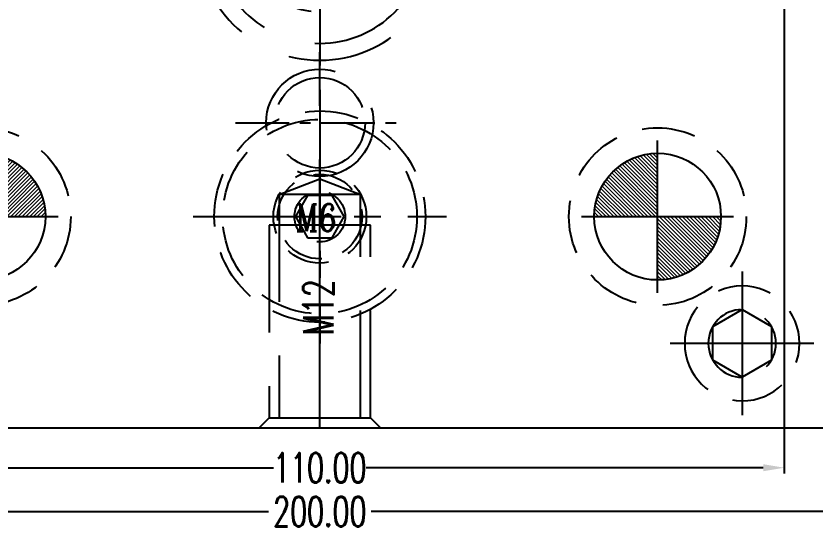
# Model space of a CAD drawing. Header units: inches. Extents: x 139745 to 140613, y -44509 to -43895.
# Drawn here: x 140148.6 to 140243.3, y -44206.5 to -44145.5 of the extents above; entities that cross this region are included whole.
import ezdxf

# ---------------------------------------------------------------- set-up
doc = ezdxf.new("R2010")
doc.units = ezdxf.units.IN
doc.header["$LTSCALE"] = 2
doc.header["$MEASUREMENT"] = 0
doc.header["$PDMODE"] = 3
doc.header["$PDSIZE"] = 0.3125
for name, pattern in [('ACAD_ISO08W100', [36, 24, -3, 6, -3]), ('CENTER', [50.8, 31.75, -6.35, 6.35, -6.35]), ('CENTER2', [1.125, 0.75, -0.125, 0.125, -0.125]), ('HIDDEN', [9.525, 6.35, -3.175]), ('HIDDEN2', [4.7625, 3.175, -1.5875])]:
    doc.linetypes.add(name, pattern=pattern)
doc.layers.get('0').update_dxf_attribs({"linetype": 'CONTINUOUS'})
doc.layers.get('Defpoints').update_dxf_attribs({"linetype": 'CONTINUOUS'})
for name, color, linetype in [('cen', 1, 'CENTER'), ('CENTER', 1, 'CENTER'), ('CL', 1, 'ACAD_ISO08W100'), ('hidden', 4, 'HIDDEN'), ('ls', 144, 'HIDDEN2'), ('PIN', 4, 'CONTINUOUS'), ('SCREW', 52, 'HIDDEN'), ('SP', 3, 'CONTINUOUS'), ('SPRING', 160, 'CONTINUOUS')]:
    doc.layers.add(name, color=color, linetype=linetype)
doc.layers.add('dim', color=3, linetype='CONTINUOUS', lineweight=15)
doc.layers.add('HA', color=4, linetype='CONTINUOUS', lineweight=15)
doc.styles.add('ROMANC', font='romanc', dxfattribs={"width": 0.6, "height": 1})
doc.styles.get("Standard").update_dxf_attribs({"font": 'txt.shx', "width": 0.67})
doc.dimstyles.new('2.00', dxfattribs={"dimtxt": 3.5, "dimasz": 2.5, "dimexe": 0.666, "dimexo": 0.626, "dimgap": 1, "dimtad": 0, "dimzin": 0, "dimdsep": 46, "dimtxsty": 'Standard', "dimcen": 0.09, "dimclrd": 3, "dimclre": 3, "dimclrt": 7, "dimazin": 0, "dimtfac": 1, "dimtofl": 0, "dimtmove": 0, "dimatfit": 0, "dimfxl": 0, "dimtolj": 1, "dimtzin": 0, "dimarcsym": 0})

# ---------------------------------------------------------------- blocks, each defined once
blk = doc.blocks.new('8')
at = {"layer": 'CENTER', "ltscale": 0.5}
for p, q in [((0, 8.5), (0, -8.5)), ((-8.5, 0), (8.5, 0))]:
    blk.add_line(p, q, dxfattribs=at)
at = {"layer": 'ls'}
blk.add_lwpolyline([(0, 4), (-3.464, 2), (-3.464, -2), (0, -4), (3.464, -2), (3.464, 2)], close=True, dxfattribs=at)
for radius in [6.8, 4]:
    blk.add_circle((0, 0), radius, dxfattribs=at)
blk = doc.blocks.new('20110314.133405')
at = {"linetype": 'HIDDEN'}
for p, q in [((7.2, 0), (-7.2, 0)), ((-7.2, 0), (-6, -1.2)), ((7.2, 0), (6, -1.2)), ((6, -1.2), (-6, -1.2)), ((-6, -1.2), (-6, -24)), ((-4.8, -1.2), (-4.8, -27.6)), ((4.8, -27.6), (4.8, -1.2)), ((6, -24), (6, -1.2)), ((-6, -24), (6, -24)), ((0, -29.458), (-4.8, -27.6)), ((-4.8, -27.6), (4.8, -27.6)), ((4.8, -27.6), (0, -29.458))]:
    blk.add_line(p, q, dxfattribs=at)
at = {"layer": 'CL', "linetype": 'ACAD_ISO08W100'}
blk.add_line((0, 0), (0, -29.458), dxfattribs=at)
at = {"insert": (1.982, -10.948), "char_height": 3.6, "width": 20.44477, "attachment_point": 1, "rotation": 270}
blk.add_mtext('M12', dxfattribs=at)
blk = doc.blocks.new('*D34230')
at = {"layer": 'Defpoints', "color": 0}
for p in [(140084.595, -44192.275), (140284.595, -44192.275), (140284.595, -44204.176)]:
    blk.add_point(p, dxfattribs=at)
at = {"layer": 'dim', "color": 3, "linetype": 'ByBlock', "lineweight": -2}
for p, q in [((140084.595, -44192.901), (140084.595, -44204.842)), ((140284.595, -44192.901), (140284.595, -44204.842)), ((140087.095, -44204.176), (140178.515, -44204.176)), ((140282.095, -44204.176), (140190.676, -44204.176))]:
    blk.add_line(p, q, dxfattribs=at)
at = {"layer": 'dim', "color": 3, "linetype": 'ByBlock'}
for points in [[(140087.095, -44203.759), (140087.095, -44204.593), (140084.595, -44204.176)], [(140282.095, -44204.593), (140282.095, -44203.759), (140284.595, -44204.176)]]:
    blk.add_solid(points, dxfattribs=at)
at = {"layer": 'dim', "color": 7, "linetype": 'ByBlock', "insert": (140184.595, -44204.176), "char_height": 3.5, "attachment_point": 5}
blk.add_mtext('\\A1;200.00', dxfattribs=at)
blk = doc.blocks.new('*D34232')
at = {"layer": 'Defpoints', "color": 0}
for p in [(140239.595, -44131.275), (140129.595, -44135.275), (140239.595, -44198.987)]:
    blk.add_point(p, dxfattribs=at)
at = {"layer": 'dim', "color": 3, "linetype": 'ByBlock', "lineweight": -2}
for p, q in [((140239.595, -44131.901), (140239.595, -44199.653)), ((140129.595, -44135.901), (140129.595, -44199.653)), ((140132.095, -44198.987), (140179.101, -44198.987)), ((140237.095, -44198.987), (140190.09, -44198.987))]:
    blk.add_line(p, q, dxfattribs=at)
at = {"layer": 'dim', "color": 3, "linetype": 'ByBlock'}
for points in [[(140132.095, -44198.57), (140132.095, -44199.403), (140129.595, -44198.987)], [(140237.095, -44199.403), (140237.095, -44198.57), (140239.595, -44198.987)]]:
    blk.add_solid(points, dxfattribs=at)
at = {"layer": 'dim', "color": 7, "linetype": 'ByBlock', "insert": (140184.595, -44198.987), "char_height": 3.5, "attachment_point": 5}
blk.add_mtext('\\A1;110.00', dxfattribs=at)
blk = doc.blocks.new('20100612.093536')
at = {"layer": 'PIN', "linetype": 'Continuous'}
h = blk.add_hatch(dxfattribs=at)
h.set_pattern_fill('ANSI31', color=256, scale=9.333333, angle=90, style=0)
h.set_pattern_definition([(135, (239.4957, -16.613), (-0.824958, -0.824958), [])])
h.paths.add_polyline_path([(0, 0), (-7, 0, 0.414214), (0, -7)])
h.paths.add_polyline_path([(0, 7), (0, 0), (7, 0, 0.414214)])
at = {"layer": 'PIN', "linetype": 'CENTER2'}
for p, q in [((0, -9), (0, 9)), ((-9, 0), (9, 0))]:
    blk.add_line(p, q, dxfattribs=at)
at = {"layer": 'PIN', "linetype": 'Continuous'}
blk.add_circle((0, 0), 7, dxfattribs=at)
at = {"layer": 'SPRING', "linetype": 'CENTER'}
for p, q in [((0, -15.128), (0, 15.128)), ((-15.128, 0), (15.128, 0))]:
    blk.add_line(p, q, dxfattribs=at)
at = {"layer": 'SPRING', "linetype": 'HIDDEN'}
for radius in [14.5, 12.5, 8.75, 8.75, 8]:
    blk.add_circle((0, 0), radius, dxfattribs=at)
for centre, start, end in [((-10.625, 0), 0, 180), ((10.625, 0), 180, 0)]:
    blk.add_arc(centre, 1.875, start, end, dxfattribs=at)
blk = doc.blocks.new('20130710.090407')
at = {"layer": 'SCREW', "linetype": 'CENTER', "ltscale": 0.15}
for p, q in [((0, -7.042), (0, 7.042)), ((-7, 0), (7, 0))]:
    blk.add_line(p, q, dxfattribs=at)
at = {"layer": 'SCREW', "linetype": 'HIDDEN', "ltscale": 0.4}
blk.add_lwpolyline([(-1.443, 2.5), (-2.887, 0), (-1.443, -2.5), (1.443, -2.5), (2.887, 0), (1.443, 2.5)], close=True, dxfattribs=at)
for radius in [5.5, 5, 3]:
    blk.add_circle((0, 0), radius, dxfattribs=at)
at = {"layer": 'dim', "style": 'ROMANC', "width": 0.8}
blk.add_text('M6', height=3.1716, dxfattribs=at).set_placement((-2.885, -1.703))
blk = doc.blocks.new('20130710.090411')
at = {"layer": 'SP', "color": 145, "linetype": 'CENTER', "ltscale": 0.25}
for p, q in [((0, 15), (0, -15)), ((-15, 0), (15, 0))]:
    blk.add_line(p, q, dxfattribs=at)
at = {"layer": 'SP', "color": 145, "linetype": 'HIDDEN', "ltscale": 0.5}
for radius in [12.5, 11.5]:
    blk.add_circle((0, 0), radius, dxfattribs=at)
at = {"layer": 'SCREW'}
blk.add_blockref('20130710.090407', (0, 0), dxfattribs=at)

msp = doc.modelspace()

# ---------------------------------------------------------------- hatches: boundary and pattern name
at = {"layer": 'HA'}
h = msp.add_hatch(dxfattribs=at)
h.set_pattern_fill('ANSI31', color=256, scale=0.1, style=0)
h.set_pattern_definition([(45, (139416.7805, -52753.27444), (-0.224506403, 0.224506403), [])])
h.paths.add_polyline_path([(140144.595, -44169.275), (140137.095, -44169.275, 0.414214), (140144.595, -44176.775)])
h.paths.add_polyline_path([(140144.595, -44161.775), (140144.595, -44169.275), (140152.095, -44169.275, 0.414214)])
h = msp.add_hatch(dxfattribs=at)
h.set_pattern_fill('ANSI31', color=256, scale=0.1, style=0)
h.set_pattern_definition([(135, (140952.41037, -52753.27444), (0.224506403, 0.224506403), [])])
h.paths.add_polyline_path([(140224.595, -44169.275), (140232.095, -44169.275, -0.414214), (140224.595, -44176.775)])
h.paths.add_polyline_path([(140224.595, -44161.775), (140224.595, -44169.275), (140217.095, -44169.275, -0.414214)])

# ---------------------------------------------------------------- linework, layer by layer
at = {"linetype": 'CENTER', "ltscale": 0.5}
msp.add_line((140184.595, -44194.275), (140184.595, -43944.275), dxfattribs=at)
at = {"color": 251, "linetype": 'CENTER', "ltscale": 0.1}
msp.add_line((140174.595, -44158.175), (140194.595, -44158.175), dxfattribs=at)
msp.add_line((140061.595, -44194.275), (140307.595, -44194.275))
at = {"color": 251, "linetype": 'HIDDEN'}
for radius in [6.35, 5.35]:
    msp.add_circle((140184.595, -44158.175), radius, dxfattribs=at)
for centre in [(140144.595, -44169.275), (140224.595, -44169.275)]:
    msp.add_circle(centre, 7.5)
at = {"layer": 'cen'}
for p, q in [((140224.595, -44178.275), (140224.595, -44160.275)), ((140135.595, -44169.275), (140153.595, -44169.275)), ((140215.595, -44169.275), (140233.595, -44169.275))]:
    msp.add_line(p, q, dxfattribs=at)
at = {"layer": 'hidden', "ltscale": 0.5}
for centre in [(140144.595, -44169.275), (140224.595, -44169.275)]:
    msp.add_circle(centre, 10.5, dxfattribs=at)

# ---------------------------------------------------------------- block references
at = {"rotation": 180}
msp.add_blockref('20110314.133405', (140184.595, -44194.275), dxfattribs=at)
at = {"layer": 'dim', "linetype": 'ByBlock'}
msp.add_blockref('20130710.090411', (140184.595, -44169.275), dxfattribs=at)
at = {"layer": 'hidden', "xscale": -1}
msp.add_blockref('8', (140234.595, -44184.275), dxfattribs=at)
at = {"layer": 'SPRING', "xscale": -1, "rotation": -180}
msp.add_blockref('20100612.093536', (140184.595, -44136.275), dxfattribs=at)

# ---------------------------------------------------------------- dimensions: what is measured, and where the dimension line sits
at = {"layer": 'dim', "linetype": 'ByBlock'}
for base, p1, p2, picture, middle in [((140239.595, -44198.987), (140129.595, -44135.275), (140239.595, -44131.275), '*D34232', (140184.595, -44198.987)), ((140284.595, -44204.176), (140084.595, -44192.275), (140284.595, -44192.275), '*D34230', (140184.595, -44204.176))]:
    dim = msp.add_linear_dim(base=base, p1=p1, p2=p2, dimstyle='2.00', dxfattribs=at)
    dim.commit()
    dim.dimension.update_dxf_attribs({"geometry": picture, "text_midpoint": middle})

doc.saveas('drawing.dxf')
